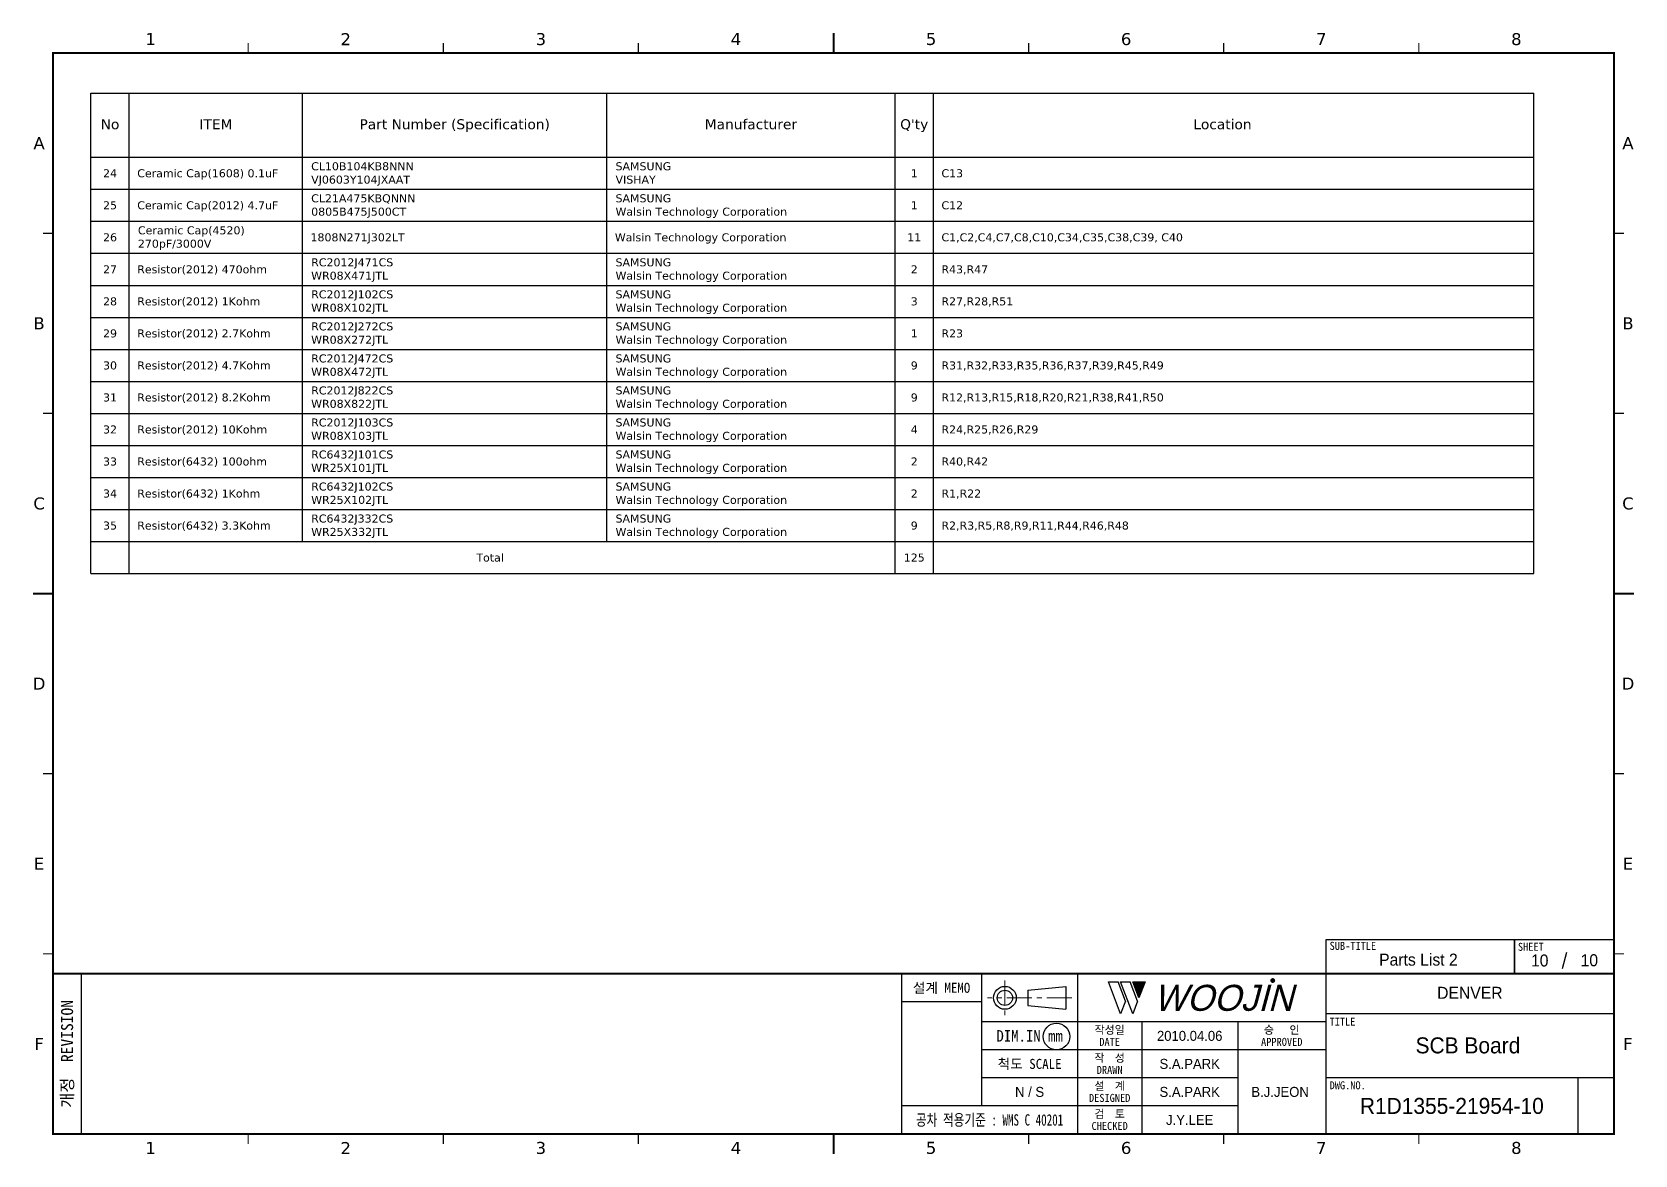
# Model space of a CAD drawing. Extents: x -695 to 953, y -753 to 181.
# Drawn here: x 24.3 to 424.8, y -753.5 to -473 of the extents above; entities that cross this region are included whole.
import ezdxf
from ezdxf.enums import TextEntityAlignment as Align

# ---------------------------------------------------------------- set-up
doc = ezdxf.new("R2010")
doc.units = 0
doc.header["$LTSCALE"] = 5
doc.header["$MEASUREMENT"] = 0
doc.linetypes.add('CENTER', pattern=[2, 1.25, -0.25, 0.25, -0.25])
doc.layers.get('0').update_dxf_attribs({"linetype": 'CONTINUOUS', "lineweight": 25})
doc.layers.add('2', color=2, linetype='CENTER', lineweight=13)
doc.layers.add('4', color=4, linetype='CONTINUOUS', lineweight=18)
for name, color, linetype in [('SHEET', 3, 'CONTINUOUS'), ('문자', 4, 'CONTINUOUS'), ('테두리', 3, 'CONTINUOUS')]:
    doc.layers.add(name, color=color, linetype=linetype)
doc.styles.add('MARK', font='ARLRDBD.TTF')
doc.styles.get("Standard").update_dxf_attribs({"font": 'verdana.ttf'})
doc.styles.add('굴림', font='')
doc.styles.add('굴림체', font='')
doc.styles.get('굴림').set_extended_font_data('Gulim')
doc.styles.get('굴림체').set_extended_font_data('GulimChe')

# ---------------------------------------------------------------- blocks, each defined once
blk = doc.blocks.new('B')
at = {"layer": '문자'}
blk.add_hatch(color=256, dxfattribs=at).paths.add_polyline_path([(13.79, 10), (15.31, 6), (16.84, 10)])
at = {"color": 4, "const_width": 0.6}
blk.add_lwpolyline([(48.46, 10.32, 1), (49.06, 10.32, 1)], format="xyb", close=True, dxfattribs=at)
at = {"layer": '문자'}
for p, q in [((10.73, 2), (7.68, 10)), ((7.68, 10), (10.09, 10)), ((11.94, 5.16), (10.09, 10)), ((10.73, 10), (13.15, 10)), ((13.79, 2), (10.73, 10)), ((14.99, 5.16), (13.15, 10)), ((13.79, 10), (16.84, 10)), ((15.31, 6), (13.79, 10)), ((16.84, 10), (15.31, 6)), ((11.94, 5.16), (10.73, 2)), ((14.99, 5.16), (13.79, 2))]:
    blk.add_line(p, q, dxfattribs=at)
at = {"layer": '문자', "style": 'MARK', "oblique": 15}
blk.add_text('WOOJIN', height=6.5, dxfattribs=at).set_placement((36.4, 6), align=Align.MIDDLE_CENTER)
blk = doc.blocks.new('C')
blk.add_line((15, 285), (15, 285))
at = {"layer": '2'}
for p, q in [((252.83, 53.35), (252.83, 44.65)), ((269.53, 49), (248.48, 49))]:
    blk.add_line(p, q, dxfattribs=at)
at = {"layer": 'SHEET'}
for p, q in [((393.14, 60.3), (392.07, 56.28)), ((22, 55), (22, 15)), ((227, 55), (227, 15)), ((247, 55), (247, 22)), ((271, 55), (271, 15)), ((271, 55), (271, 15)), ((333, 55), (333, 15)), ((247, 48), (227, 48)), ((405, 45), (333, 45)), ((333, 43), (247, 43)), ((287, 43), (287, 15)), ((311, 43), (311, 15)), ((333, 36), (247, 36)), ((311, 29), (247, 29)), ((405, 29), (333, 29)), ((396, 29), (396, 15)), ((311, 22), (227, 22))]:
    blk.add_line(p, q, dxfattribs=at)
at = {"layer": 'SHEET', "color": 4}
for p, q in [((258.53, 50.9), (268.03, 51.85)), ((258.53, 50.9), (258.53, 47.1)), ((268.03, 51.85), (268.03, 46.15)), ((258.53, 47.1), (268.03, 46.15))]:
    blk.add_line(p, q, dxfattribs=at)
at = {"layer": 'SHEET'}
for points in [[(333, 55), (380.19, 55), (380.19, 63.49), (333, 63.49)], [(380.19, 55), (405, 55), (405, 63.49), (380.19, 63.49)]]:
    blk.add_lwpolyline(points, close=True, dxfattribs=at)
at = {"layer": 'SHEET', "color": 4}
for radius in [2.85, 1.9]:
    blk.add_circle((252.83, 49), radius, dxfattribs=at)
at = {"layer": 'SHEET'}
blk.add_circle((265.7, 39.32), 3.32, dxfattribs=at)
at = {"layer": '테두리'}
blk.add_line((405, 285), (405, 15), dxfattribs=at)
for points, const_width in [([(210, 290), (210, 285)], 0.5), ([(15, 285), (15, 15), (405, 15), (405, 285), (15, 285)], 0.5), ([(63.75, 287.5), (63.75, 285)], 0.3), ([(112.5, 287.5), (112.5, 285)], 0.3), ([(161.25, 287.5), (161.25, 285)], 0.3), ([(258.75, 287.5), (258.75, 285)], 0.3), ([(307.5, 287.5), (307.5, 285)], 0.3), ([(356.25, 287.5), (356.25, 285)], 0.3), ([(12.5, 240), (15, 240)], 0.3), ([(407.5, 240), (405, 240)], 0.3), ([(12.5, 195), (15, 195)], 0.3), ([(407.5, 195), (405, 195)], 0.3), ([(10, 150), (15, 150)], 0.5), ([(410, 150), (405, 150)], 0.5), ([(12.5, 105), (15, 105)], 0.3), ([(407.5, 105), (405, 105)], 0.3), ([(12.5, 60), (15, 60)], 0.3), ([(407.5, 60), (405, 60)], 0.3), ([(15, 55), (405, 55)], 0.5), ([(63.75, 12.5), (63.75, 15)], 0.3), ([(112.5, 12.5), (112.5, 15)], 0.3), ([(161.25, 12.5), (161.25, 15)], 0.3), ([(210, 10), (210, 15)], 0.5), ([(258.75, 12.5), (258.75, 15)], 0.3), ([(307.5, 12.5), (307.5, 15)], 0.3), ([(356.25, 12.5), (356.25, 15)], 0.3)]:
    blk.add_lwpolyline(points, dxfattribs=dict(at, const_width=const_width))
blk.add_blockref('B', (271, 43))
at = {"layer": '문자'}
for s, p in [('1', (39.38, 288.5)), ('2', (88.12, 288.5)), ('3', (136.88, 288.5)), ('4', (185.62, 288.5)), ('5', (234.38, 288.5)), ('6', (283.12, 288.5)), ('7', (331.88, 288.5)), ('8', (380.62, 288.5)), ('A', (11.5, 262.5)), ('A', (408.5, 262.5)), ('B', (11.5, 217.5)), ('B', (408.5, 217.5)), ('C', (11.5, 172.5)), ('C', (408.5, 172.5)), ('D', (11.5, 127.5)), ('D', (408.5, 127.5)), ('E', (11.5, 82.5)), ('E', (408.5, 82.5)), ('F', (11.5, 37.5)), ('F', (408.5, 37.5)), ('1', (39.38, 11.5)), ('2', (88.12, 11.5)), ('3', (136.88, 11.5)), ('4', (185.62, 11.5)), ('5', (234.38, 11.5)), ('6', (283.12, 11.5)), ('7', (331.88, 11.5)), ('8', (380.62, 11.5))]:
    blk.add_text(s, height=3, dxfattribs=at).set_placement(p, align=Align.MIDDLE)
at = {"layer": '문자', "style": '굴림체'}
for s, height, p in [('SUB-TITLE', 2, (339.77, 61.98)), ('SHEET', 2, (384.24, 61.74)), ('설계 MEMO', 2.5, (237, 51.5)), ('DIM.IN mm', 2.85, (259, 39.5)), ('작성일', 2, (279, 41)), ('승   인', 2, (322, 41)), ('DATE', 2, (279, 38)), ('APPROVED', 2, (322, 38)), ('척도 SCALE', 2.5, (259, 32.5)), ('작  성', 2, (279, 34)), ('설  계', 2, (279, 27)), ('DRAWN', 2, (279, 31)), ('DESIGNED', 2, (279, 24)), ('검  토', 2, (279, 20)), ('CHECKED', 2, (279, 17))]:
    blk.add_text(s, height=height, dxfattribs=at).set_placement(p, align=Align.MIDDLE_CENTER)
blk.add_text('개정  REVISION', height=3, rotation=90, dxfattribs=at).set_placement((18.5, 35), align=Align.MIDDLE_CENTER)
for s, p in [('TITLE', (333.95, 42.05)), ('DWG.NO.', (333.95, 26.15))]:
    blk.add_text(s, height=2, dxfattribs=at).set_placement(p)
at = {"layer": '문자', "style": '굴림체', "width": 0.75}
blk.add_text('공차 적용기준 : WMS C 40201', height=2.85, dxfattribs=at).set_placement((249, 18.5), align=Align.MIDDLE_CENTER)

msp = doc.modelspace()

# ---------------------------------------------------------------- linework, layer by layer
for p, q in [((39, -488.27), (399.54, -488.27)), ((39, -608.27), (39, -488.27)), ((48.6, -608.27), (48.6, -488.27)), ((91.89, -600.27), (91.89, -488.27)), ((167.94, -600.27), (167.94, -488.27)), ((239.94, -608.27), (239.94, -488.27)), ((249.54, -608.27), (249.54, -488.27)), ((399.54, -608.27), (399.54, -488.27)), ((39, -504.27), (399.54, -504.27)), ((39, -512.27), (399.54, -512.27)), ((39, -520.27), (399.54, -520.27)), ((39, -528.27), (399.54, -528.27)), ((39, -536.27), (399.54, -536.27)), ((39, -544.27), (399.54, -544.27)), ((39, -552.27), (399.54, -552.27)), ((39, -560.27), (399.54, -560.27)), ((39, -568.27), (399.54, -568.27)), ((39, -576.27), (399.54, -576.27)), ((39, -584.27), (399.54, -584.27)), ((39, -592.27), (399.54, -592.27)), ((39, -600.27), (399.54, -600.27)), ((39, -608.27), (399.54, -608.27))]:
    msp.add_line(p, q)

# ---------------------------------------------------------------- block references
msp.add_blockref('C', (14.57, -763.25))

# ---------------------------------------------------------------- texts
for s, height, p in [('No', 2.5, (43.8, -497.27)), ('ITEM', 2.5, (70.25, -497.27)), ('Part Number^J(Specification)', 2.5, (129.92, -497.27)), ('Manufacturer', 2.5, (203.94, -497.27)), ("Q'ty", 2.5, (244.74, -497.27)), ('Location', 2.5, (321.75, -497.27)), ('24', 2, (43.8, -509.27)), ('1', 2, (244.74, -509.27)), ('25', 2, (43.8, -517.27)), ('1', 2, (244.74, -517.27)), ('26', 2, (43.8, -525.27)), ('11', 2, (244.74, -525.27)), ('27', 2, (43.8, -533.27)), ('2', 2, (244.74, -533.27)), ('28', 2, (43.8, -541.27)), ('3', 2, (244.74, -541.27)), ('29', 2, (43.8, -549.27)), ('1', 2, (244.74, -549.27)), ('30', 2, (43.8, -557.27)), ('9', 2, (244.74, -557.27)), ('31', 2, (43.8, -565.27)), ('9', 2, (244.74, -565.27)), ('32', 2, (43.8, -573.27)), ('4', 2, (244.74, -573.27)), ('33', 2, (43.8, -581.27)), ('2', 2, (244.74, -581.27)), ('34', 2, (43.8, -589.27)), ('2', 2, (244.74, -589.27)), ('35', 2, (43.8, -597.27)), ('9', 2, (244.74, -597.27)), ('Total ', 2, (139.21, -605.27)), ('125', 2, (244.74, -605.27))]:
    msp.add_text(s, height=height).set_placement(p, align=Align.CENTER)
for s, p in [('Ceramic Cap(1608) 0.1uF', (50.6, -509.27)), ('C13', (251.54, -509.27)), ('Ceramic Cap(2012) 4.7uF', (50.6, -517.27)), ('C12', (251.54, -517.27)), ('1808N271J302LT', (93.89, -525.27)), ('Walsin Technology Corporation', (169.94, -525.27)), ('C1,C2,C4,C7,C8,C10,C34,C35,C38,C39,^JC40', (251.54, -525.27)), ('Resistor(2012) 470ohm', (50.6, -533.27)), ('R43,R47', (251.54, -533.27)), ('Resistor(2012) 1Kohm', (50.6, -541.27)), ('R27,R28,R51', (251.54, -541.27)), ('Resistor(2012) 2.7Kohm', (50.6, -549.27)), ('R23', (251.54, -549.27)), ('Resistor(2012) 4.7Kohm', (50.6, -557.27)), ('R31,R32,R33,R35,R36,R37,R39,R45,R49', (251.54, -557.27)), ('Resistor(2012) 8.2Kohm', (50.6, -565.27)), ('R12,R13,R15,R18,R20,R21,R38,R41,R50', (251.54, -565.27)), ('Resistor(2012) 10Kohm', (50.6, -573.27)), ('R24,R25,R26,R29', (251.54, -573.27)), ('Resistor(6432) 100ohm', (50.6, -581.27)), ('R40,R42', (251.54, -581.27)), ('Resistor(6432) 1Kohm', (50.6, -589.27)), ('R1,R22', (251.54, -589.27)), ('Resistor(6432) 3.3Kohm', (50.6, -597.27)), ('R2,R3,R5,R8,R9,R11,R44,R46,R48', (251.54, -597.27))]:
    msp.add_text(s, height=2).set_placement(p)
at = {"color": 4, "style": '굴림'}
for s, p in [('2010.04.06', (313.57, -723.75)), ('S.A.PARK', (313.57, -730.75)), ('S.A.PARK', (313.57, -737.75)), ('B.J.JEON', (336.16, -737.75)), ('J.Y.LEE', (313.57, -744.75))]:
    msp.add_text(s, height=2.5, dxfattribs=at).set_placement(p, align=Align.MIDDLE_CENTER)
at = {"char_height": 2, "attachment_point": 1}
for s, insert, width in [('CL10B104KB8NNN^JVJ0603Y104JXAAT', (94.06, -505.52), 54.1142), ('SAMSUNG^JVISHAY', (170.11, -505.52), 27.3768), ('CL21A475KBQNNN^J0805B475J500CT', (94.06, -513.52), 53.1095), ('SAMSUNG^JWalsin Technology Corporation', (170.11, -513.52), 59.4856), ('Ceramic Cap(4520)^J270pF/3000V', (50.77, -521.52), 48.2901), ('RC2012J471CS^JWR08X471JTL', (94.06, -529.52), 43.5299), ('SAMSUNG^JWalsin Technology Corporation', (170.11, -529.52), 59.4856), ('RC2012J102CS^JWR08X102JTL', (94.06, -537.52), 43.5299), ('SAMSUNG^JWalsin Technology Corporation', (170.11, -537.52), 59.4856), ('RC2012J272CS^JWR08X272JTL', (94.06, -545.52), 43.5299), ('SAMSUNG^JWalsin Technology Corporation', (170.11, -545.52), 59.4856), ('RC2012J472CS^JWR08X472JTL', (94.06, -553.52), 43.5299), ('SAMSUNG^JWalsin Technology Corporation', (170.11, -553.52), 59.4856), ('RC2012J822CS^JWR08X822JTL', (94.06, -561.52), 43.5299), ('SAMSUNG^JWalsin Technology Corporation', (170.11, -561.52), 59.4856), ('RC2012J103CS^JWR08X103JTL', (94.06, -569.52), 43.5299), ('SAMSUNG^JWalsin Technology Corporation', (170.11, -569.52), 59.4856), ('RC6432J101CS^JWR25X101JTL', (94.06, -577.52), 43.5299), ('SAMSUNG^JWalsin Technology Corporation', (170.11, -577.52), 59.4856), ('RC6432J102CS^JWR25X102JTL', (94.06, -585.52), 43.5299), ('SAMSUNG^JWalsin Technology Corporation', (170.11, -585.52), 59.4856), ('RC6432J332CS^JWR25X332JTL', (94.06, -593.52), 43.5299), ('SAMSUNG^JWalsin Technology Corporation', (170.11, -593.52), 59.4856)]:
    msp.add_mtext(s, dxfattribs=dict(at, insert=insert, width=width))
at = {"layer": '4', "style": '굴림'}
for s, p in [('Parts List 2', (370.72, -704.71)), ('10', (401.03, -704.92)), ('10', (413.42, -704.86)), ('DENVER', (383.57, -713))]:
    msp.add_text(s, height=3, dxfattribs=at).set_placement(p, align=Align.MIDDLE_CENTER)
at = {"layer": '문자', "style": '굴림'}
for s, height, p in [('SCB Board', 4, (383.09, -726.13)), ('N / S', 2.5, (273.57, -737.75)), ('R1D1355-21954-10', 4, (379.07, -741.25))]:
    msp.add_text(s, height=height, dxfattribs=at).set_placement(p, align=Align.MIDDLE_CENTER)

doc.saveas('drawing.dxf')
